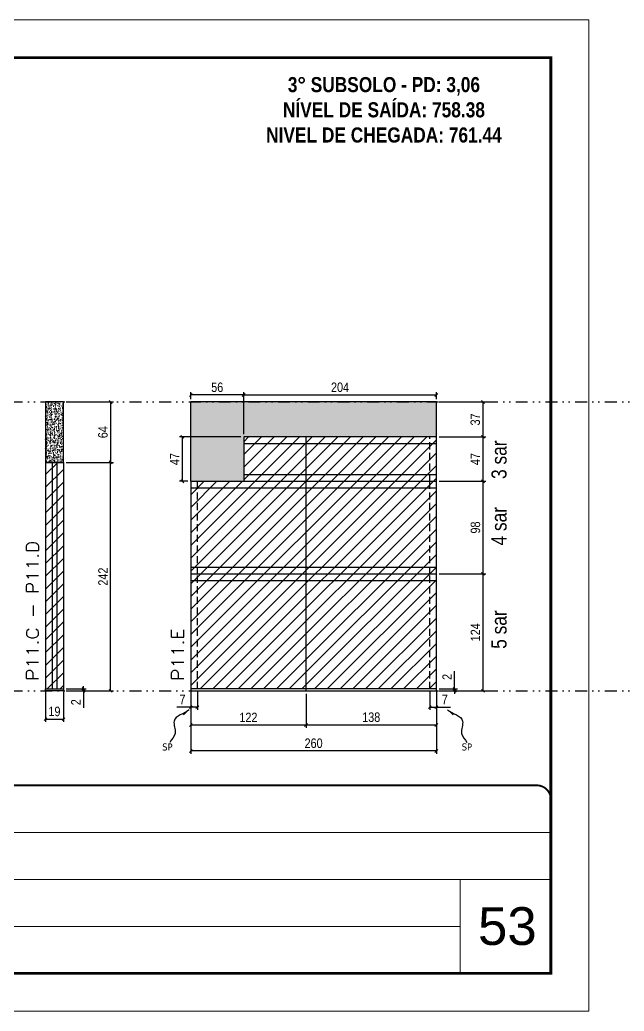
# Model space of a CAD drawing. Header units: millimetres. Extents: x 13777 to 27878, y -21631 to 6985.
# Drawn here: x 15296 to 15936, y -8997 to -7947 of the extents above; entities that cross this region are included whole.
import ezdxf

# ---------------------------------------------------------------- set-up
doc = ezdxf.new("R2010")
doc.units = ezdxf.units.MM
for name, pattern in [('CONTINUO', [0]), ('DASHED', [0.75, 0.5, -0.25]), ('DIVIDE2', [0.625, 0.25, -0.125, 0, -0.125, 0, -0.125]), ('HIDDEN', [0.375, 0.25, -0.125])]:
    doc.linetypes.add(name, pattern=pattern)
for name, color, linetype, lineweight in [('CARIMBO', 255, 'Continuous', 9), ('Folhas', 255, 'Continuous', 9), ('Hachura', 251, 'Continuous', 9), ('SARRAFO DE PRESSAO', 251, 'DASHED', 9), ('Texto Seção', 7, 'Continuous', 15)]:
    doc.layers.add(name, color=color, linetype=linetype, lineweight=lineweight)
for name, color, linetype in [('COTA', 241, 'Continuous'), ('NOMENCLATURA', 7, 'Continuous'), ('Nível', 160, 'Continuous'), ('Painéis', 200, 'Continuous'), ('SARR_2.2x7', 40, 'Continuous'), ('Sarrafo de Pressão', 42, 'HIDDEN'), ('texto', 7, 'Continuous')]:
    doc.layers.add(name, color=color, linetype=linetype)
doc.styles.add('ARIAL', font='arial.ttf')
doc.styles.add('ARIAL_NARROW', font='ARIALN.TTF', dxfattribs={"height": 0.2})
doc.styles.add('COTA TECNICA', font='techl___.ttf', dxfattribs={"height": 10})
doc.styles.add('COTA TECNICA-50', font='techl___.ttf', dxfattribs={"height": 10})
doc.styles.add('REGUA-120', font='ROMANS.shx', dxfattribs={"height": 15})
doc.styles.add('ROMANC', font='techb___.ttf', dxfattribs={"height": 2.5})
doc.styles.get("Standard").update_dxf_attribs({"font": 'arial.ttf'})
doc.dimstyles.new('COTA PAINEL-50', dxfattribs={"dimtxt": 10, "dimasz": 3, "dimexe": 3, "dimexo": 3, "dimgap": 3, "dimtad": 1, "dimdec": 1, "dimzin": 12, "dimdsep": 46, "dimtxsty": 'COTA TECNICA-50', "dimblk1": 'OBLIQUE', "dimblk2": 'OBLIQUE', "dimsah": 1, "dimcen": 0.9, "dimclrd": 4, "dimclre": 4, "dimclrt": 240, "dimadec": 1, "dimazin": 3, "dimtfac": 1, "dimtdec": 1, "dimtmove": 0, "dimatfit": 3, "dimfxl": 1, "dimtolj": 1, "dimtzin": 12, "dimarcsym": 0})
doc.dimstyles.new('PAINEL', dxfattribs={"dimtxt": 10, "dimasz": 3, "dimexe": 3, "dimexo": 3, "dimgap": 3, "dimtad": 1, "dimdec": 1, "dimzin": 12, "dimdsep": 46, "dimtxsty": 'COTA TECNICA', "dimblk1": 'OBLIQUE', "dimblk2": 'OBLIQUE', "dimsah": 1, "dimcen": 0.9, "dimclrd": 4, "dimclre": 4, "dimclrt": 240, "dimadec": 1, "dimazin": 3, "dimtfac": 1, "dimtdec": 1, "dimtmove": 0, "dimatfit": 3, "dimfxl": 1, "dimtolj": 1, "dimtzin": 12, "dimarcsym": 0})
doc.dimstyles.get("Standard").update_dxf_attribs({"dimtxt": 0.18, "dimasz": 0.18, "dimexe": 0.18, "dimexo": 0.0625, "dimgap": 0.09, "dimtad": 0, "dimtih": 1, "dimtoh": 1, "dimdec": 4, "dimzin": 0, "dimdsep": 46, "dimtxsty": 'Standard', "dimcen": 0.09, "dimadec": 0, "dimazin": 0, "dimtfac": 1, "dimtdec": 4, "dimtofl": 0, "dimtmove": 0, "dimatfit": 3, "dimfxl": 1, "dimtolj": 1, "dimtzin": 0, "dimarcsym": 0})

# ---------------------------------------------------------------- blocks, each defined once
blk = doc.blocks.new('9999999999')
at = {"color": 30, "linetype": 'CONTINUO'}
for p, q in [((98564.6, 34379.6), (99584, 34379.6)), ((98564.6, 34329.8), (99488, 34329.8)), ((99584, 34329.8), (99488, 34329.8)), ((99488, 34329.8), (99488, 34230.2)), ((98564.6, 34280), (99488, 34280))]:
    blk.add_line(p, q, dxfattribs=at)
at = {"color": 30, "linetype": 'CONTINUO', "const_width": 2}
blk.add_lwpolyline([(99584, 34230.2), (99584, 34414.4, 0.414214), (99569, 34429.4), (98229, 34429.4, 0.414214), (98214, 34414.4), (98214, 34245.2, 0.414214), (98229, 34230.2), (99584, 34230.2)], format="xyb", dxfattribs=at)
at = {"layer": 'Folhas'}
blk.add_lwpolyline([(98139, 34190.2), (99624, 34190.2), (99624, 35240.2), (98139, 35240.2)], close=True, dxfattribs=at)
at = {"layer": 'Folhas', "color": 30, "const_width": 3}
blk.add_lwpolyline([(98214, 34230.2), (99584, 34230.2), (99584, 35200.2), (98214, 35200.2)], close=True, dxfattribs=at)
blk = doc.blocks.new('_Oblique')
at = {"color": 0, "linetype": 'ByBlock', "lineweight": -2}
blk.add_line((-0.5, -0.5), (0.5, 0.5), dxfattribs=at)
blk = doc.blocks.new('*D2267')
at = {"layer": 'COTA', "color": 4, "lineweight": -2, "transparency": 16777216}
for p, q in [((15323.5, -8658.5), (15323.5, -8690.4)), ((15342.5, -8658.5), (15342.5, -8690.4)), ((15323.5, -8687.4), (15342.5, -8687.4))]:
    blk.add_line(p, q, dxfattribs=at)
at = {"layer": 'Defpoints', "color": 0, "transparency": 16777216}
for p in [(15323.5, -8655.5), (15342.5, -8655.5), (15342.5, -8687.4)]:
    blk.add_point(p, dxfattribs=at)
at = {"layer": 'COTA', "color": 4, "lineweight": -2, "transparency": 16777216, "xscale": 3, "yscale": 3, "zscale": 3, "rotation": 180}
blk.add_blockref('_Oblique', (15323.5, -8687.4), dxfattribs=at)
at = {"layer": 'COTA', "color": 4, "lineweight": -2, "transparency": 16777216, "xscale": 3, "yscale": 3, "zscale": 3}
blk.add_blockref('_Oblique', (15342.5, -8687.4), dxfattribs=at)
at = {"layer": 'COTA', "color": 240, "transparency": 16777216, "insert": (15333, -8679.3), "char_height": 10, "attachment_point": 5, "style": 'COTA TECNICA'}
blk.add_mtext('\\A1;19', dxfattribs=at)
blk = doc.blocks.new('*D2268')
at = {"layer": 'COTA', "color": 4, "lineweight": -2, "transparency": 16777216}
for p, q in [((15345.5, -8655.5), (15366.7, -8655.5)), ((15345.5, -8657.5), (15366.7, -8657.5)), ((15363.7, -8655.5), (15363.7, -8652.5)), ((15363.7, -8655.5), (15363.7, -8657.5)), ((15363.7, -8657.5), (15363.7, -8675.6))]:
    blk.add_line(p, q, dxfattribs=at)
at = {"layer": 'Defpoints', "color": 0, "transparency": 16777216}
for p in [(15342.5, -8655.5), (15342.5, -8657.5), (15363.7, -8655.5)]:
    blk.add_point(p, dxfattribs=at)
at = {"layer": 'COTA', "color": 4, "lineweight": -2, "transparency": 16777216, "xscale": 3, "yscale": 3, "zscale": 3}
for p, rotation in [((15363.7, -8655.5), 270), ((15363.7, -8657.5), 90)]:
    blk.add_blockref('_Oblique', p, dxfattribs=dict(at, rotation=rotation))
at = {"layer": 'COTA', "color": 240, "transparency": 16777216, "insert": (15355.7, -8669.5), "char_height": 10, "attachment_point": 5, "rotation": 90, "style": 'COTA TECNICA-50'}
blk.add_mtext('\\A1;2', dxfattribs=at)
blk = doc.blocks.new('*D2269')
at = {"layer": 'COTA', "color": 4, "linetype": 'ByBlock', "lineweight": -2, "transparency": 16777216}
for p, q in [((15345.5, -8351.5), (15395.5, -8351.5)), ((15392.5, -8351.5), (15392.5, -8415.5)), ((15345.5, -8415.5), (15395.5, -8415.5))]:
    blk.add_line(p, q, dxfattribs=at)
at = {"layer": 'Defpoints', "color": 0, "linetype": 'ByBlock', "transparency": 16777216}
for p in [(15342.5, -8351.5), (15342.5, -8415.5), (15392.5, -8415.5)]:
    blk.add_point(p, dxfattribs=at)
at = {"layer": 'COTA', "color": 4, "linetype": 'ByBlock', "lineweight": -2, "transparency": 16777216, "xscale": 3, "yscale": 3, "zscale": 3}
for p, rotation in [((15392.5, -8351.5), 90), ((15392.5, -8415.5), 270)]:
    blk.add_blockref('_Oblique', p, dxfattribs=dict(at, rotation=rotation))
at = {"layer": 'COTA', "color": 240, "linetype": 'ByBlock', "transparency": 16777216, "insert": (15384.4, -8383.5), "char_height": 10, "attachment_point": 5, "rotation": 90, "style": 'COTA TECNICA'}
blk.add_mtext('\\A1;64', dxfattribs=at)
blk = doc.blocks.new('*D2255')
at = {"layer": 'COTA', "color": 4, "lineweight": -2, "transparency": 16777216}
for p, q in [((15345.5, -8415.5), (15395.5, -8415.5)), ((15392.5, -8657.5), (15392.5, -8415.5)), ((15345.5, -8657.5), (15395.5, -8657.5))]:
    blk.add_line(p, q, dxfattribs=at)
at = {"layer": 'Defpoints', "color": 0, "transparency": 16777216}
for p in [(15342.5, -8415.5), (15392.5, -8415.5), (15342.5, -8657.5)]:
    blk.add_point(p, dxfattribs=at)
at = {"layer": 'COTA', "color": 4, "lineweight": -2, "transparency": 16777216, "xscale": 3, "yscale": 3, "zscale": 3}
for p, rotation in [((15392.5, -8415.5), 90), ((15392.5, -8657.5), 270)]:
    blk.add_blockref('_Oblique', p, dxfattribs=dict(at, rotation=rotation))
at = {"layer": 'COTA', "color": 240, "transparency": 16777216, "insert": (15384.4, -8536.5), "char_height": 10, "attachment_point": 5, "rotation": 90, "style": 'COTA TECNICA-50'}
blk.add_mtext('\\A1;242', dxfattribs=at)
blk = doc.blocks.new('*D2272')
at = {"layer": 'COTA', "color": 4, "lineweight": -2, "transparency": 16777216}
for p, q in [((15477.3, -8658.5), (15477.3, -8724.1)), ((15737.3, -8658.5), (15737.3, -8724.1)), ((15737.3, -8721.1), (15477.3, -8721.1))]:
    blk.add_line(p, q, dxfattribs=at)
at = {"layer": 'Defpoints', "color": 0, "transparency": 16777216}
for p in [(15477.3, -8655.5), (15737.3, -8655.5), (15477.3, -8721.1)]:
    blk.add_point(p, dxfattribs=at)
at = {"layer": 'COTA', "color": 4, "lineweight": -2, "transparency": 16777216, "xscale": 3, "yscale": 3, "zscale": 3, "rotation": 180}
blk.add_blockref('_Oblique', (15477.3, -8721.1), dxfattribs=at)
at = {"layer": 'COTA', "color": 4, "lineweight": -2, "transparency": 16777216, "xscale": 3, "yscale": 3, "zscale": 3}
blk.add_blockref('_Oblique', (15737.3, -8721.1), dxfattribs=at)
at = {"layer": 'COTA', "color": 240, "transparency": 16777216, "insert": (15607.3, -8713), "char_height": 10, "attachment_point": 5, "style": 'COTA TECNICA'}
blk.add_mtext('\\A1;260', dxfattribs=at)
blk = doc.blocks.new('*D2273')
at = {"layer": 'COTA', "color": 4, "lineweight": -2, "transparency": 16777216}
for p, q in [((15730.3, -8658.5), (15730.3, -8677.7)), ((15737.3, -8660.5), (15737.3, -8677.7)), ((15730.3, -8674.7), (15737.3, -8674.7)), ((15737.3, -8674.7), (15752.1, -8674.7))]:
    blk.add_line(p, q, dxfattribs=at)
at = {"layer": 'Defpoints', "color": 0, "transparency": 16777216}
for p in [(15730.3, -8655.5), (15737.3, -8657.5), (15737.3, -8674.7)]:
    blk.add_point(p, dxfattribs=at)
at = {"layer": 'COTA', "color": 4, "lineweight": -2, "transparency": 16777216, "xscale": 3, "yscale": 3, "zscale": 3, "rotation": 180}
blk.add_blockref('_Oblique', (15730.3, -8674.7), dxfattribs=at)
at = {"layer": 'COTA', "color": 4, "lineweight": -2, "transparency": 16777216, "xscale": 3, "yscale": 3, "zscale": 3}
blk.add_blockref('_Oblique', (15737.3, -8674.7), dxfattribs=at)
at = {"layer": 'COTA', "color": 240, "transparency": 16777216, "insert": (15746.2, -8666.6), "char_height": 10, "attachment_point": 5, "style": 'COTA TECNICA-50'}
blk.add_mtext('\\A1;7', dxfattribs=at)
blk = doc.blocks.new('*D2274')
at = {"layer": 'COTA', "color": 4, "lineweight": -2, "transparency": 16777216}
for p, q in [((15477.3, -8660.5), (15477.3, -8677.7)), ((15484.3, -8658.5), (15484.3, -8677.7)), ((15477.3, -8674.7), (15462.6, -8674.7)), ((15484.3, -8674.7), (15477.3, -8674.7))]:
    blk.add_line(p, q, dxfattribs=at)
at = {"layer": 'Defpoints', "color": 0, "transparency": 16777216}
for p in [(15477.3, -8657.5), (15484.3, -8655.5), (15477.3, -8674.7)]:
    blk.add_point(p, dxfattribs=at)
at = {"layer": 'COTA', "color": 4, "lineweight": -2, "transparency": 16777216, "xscale": 3, "yscale": 3, "zscale": 3, "rotation": 180}
blk.add_blockref('_Oblique', (15477.3, -8674.7), dxfattribs=at)
at = {"layer": 'COTA', "color": 4, "lineweight": -2, "transparency": 16777216, "xscale": 3, "yscale": 3, "zscale": 3}
blk.add_blockref('_Oblique', (15484.3, -8674.7), dxfattribs=at)
at = {"layer": 'COTA', "color": 240, "transparency": 16777216, "insert": (15468.5, -8666.6), "char_height": 10, "attachment_point": 5, "style": 'COTA TECNICA-50'}
blk.add_mtext('\\A1;7', dxfattribs=at)
blk = doc.blocks.new('*D2275')
at = {"layer": 'COTA', "color": 4, "lineweight": -2, "transparency": 16777216}
for p, q in [((15756.6, -8655.5), (15756.6, -8636.7)), ((15740.3, -8655.5), (15759.6, -8655.5)), ((15740.3, -8657.5), (15759.6, -8657.5)), ((15756.6, -8657.5), (15756.6, -8655.5)), ((15756.6, -8657.5), (15756.6, -8660.5))]:
    blk.add_line(p, q, dxfattribs=at)
at = {"layer": 'Defpoints', "color": 0, "transparency": 16777216}
for p in [(15737.3, -8655.5), (15737.3, -8657.5), (15756.6, -8657.5)]:
    blk.add_point(p, dxfattribs=at)
at = {"layer": 'COTA', "color": 4, "lineweight": -2, "transparency": 16777216, "xscale": 3, "yscale": 3, "zscale": 3}
for p, rotation in [((15756.6, -8655.5), 270), ((15756.6, -8657.5), 90)]:
    blk.add_blockref('_Oblique', p, dxfattribs=dict(at, rotation=rotation))
at = {"layer": 'COTA', "color": 240, "transparency": 16777216, "insert": (15748.6, -8642.7), "char_height": 10, "attachment_point": 5, "rotation": 90, "style": 'COTA TECNICA-50'}
blk.add_mtext('\\A1;2', dxfattribs=at)
blk = doc.blocks.new('*D2276')
at = {"layer": 'COTA', "color": 4, "lineweight": -2, "transparency": 16777216}
for p, q in [((15740.3, -8351.5), (15789.7, -8351.5)), ((15786.7, -8388.5), (15786.7, -8351.5)), ((15740.3, -8388.5), (15789.7, -8388.5))]:
    blk.add_line(p, q, dxfattribs=at)
at = {"layer": 'Defpoints', "color": 0, "transparency": 16777216}
for p in [(15737.3, -8351.5), (15786.7, -8351.5), (15737.3, -8388.5)]:
    blk.add_point(p, dxfattribs=at)
at = {"layer": 'COTA', "color": 4, "lineweight": -2, "transparency": 16777216, "xscale": 3, "yscale": 3, "zscale": 3}
for p, rotation in [((15786.7, -8351.5), 90), ((15786.7, -8388.5), 270)]:
    blk.add_blockref('_Oblique', p, dxfattribs=dict(at, rotation=rotation))
at = {"layer": 'COTA', "color": 240, "transparency": 16777216, "insert": (15778.5, -8370), "char_height": 10, "attachment_point": 5, "rotation": 90, "style": 'COTA TECNICA-50'}
blk.add_mtext('\\A1;37', dxfattribs=at)
blk = doc.blocks.new('*D2277')
at = {"layer": 'COTA', "color": 4, "lineweight": -2, "transparency": 16777216}
for p, q in [((15740.3, -8435.5), (15789.7, -8435.5)), ((15786.7, -8533.5), (15786.7, -8435.5)), ((15740.3, -8533.5), (15789.7, -8533.5))]:
    blk.add_line(p, q, dxfattribs=at)
at = {"layer": 'Defpoints', "color": 0, "transparency": 16777216}
for p in [(15737.3, -8435.5), (15786.7, -8435.5), (15737.3, -8533.5)]:
    blk.add_point(p, dxfattribs=at)
at = {"layer": 'COTA', "color": 4, "lineweight": -2, "transparency": 16777216, "xscale": 3, "yscale": 3, "zscale": 3}
for p, rotation in [((15786.7, -8435.5), 90), ((15786.7, -8533.5), 270)]:
    blk.add_blockref('_Oblique', p, dxfattribs=dict(at, rotation=rotation))
at = {"layer": 'COTA', "color": 240, "transparency": 16777216, "insert": (15778.6, -8484.5), "char_height": 10, "attachment_point": 5, "rotation": 90, "style": 'COTA TECNICA-50'}
blk.add_mtext('\\A1;98', dxfattribs=at)
blk = doc.blocks.new('*D2278')
at = {"layer": 'COTA', "color": 4, "lineweight": -2, "transparency": 16777216}
for p, q in [((15740.3, -8388.5), (15789.7, -8388.5)), ((15786.7, -8435.5), (15786.7, -8388.5)), ((15740.3, -8435.5), (15789.7, -8435.5))]:
    blk.add_line(p, q, dxfattribs=at)
at = {"layer": 'Defpoints', "color": 0, "transparency": 16777216}
for p in [(15737.3, -8388.5), (15786.7, -8388.5), (15737.3, -8435.5)]:
    blk.add_point(p, dxfattribs=at)
at = {"layer": 'COTA', "color": 4, "lineweight": -2, "transparency": 16777216, "xscale": 3, "yscale": 3, "zscale": 3}
for p, rotation in [((15786.7, -8388.5), 90), ((15786.7, -8435.5), 270)]:
    blk.add_blockref('_Oblique', p, dxfattribs=dict(at, rotation=rotation))
at = {"layer": 'COTA', "color": 240, "transparency": 16777216, "insert": (15778.6, -8412), "char_height": 10, "attachment_point": 5, "rotation": 90, "style": 'COTA TECNICA-50'}
blk.add_mtext('\\A1;47', dxfattribs=at)
blk = doc.blocks.new('*D2279')
at = {"layer": 'COTA', "color": 4, "linetype": 'ByBlock', "lineweight": -2, "transparency": 16777216}
for p, q in [((15740.3, -8533.5), (15789.7, -8533.5)), ((15786.7, -8657.5), (15786.7, -8533.5)), ((15740.3, -8657.5), (15789.7, -8657.5))]:
    blk.add_line(p, q, dxfattribs=at)
at = {"layer": 'Defpoints', "color": 0, "linetype": 'ByBlock', "transparency": 16777216}
for p in [(15737.3, -8533.5), (15786.7, -8533.5), (15737.3, -8657.5)]:
    blk.add_point(p, dxfattribs=at)
at = {"layer": 'COTA', "color": 4, "linetype": 'ByBlock', "lineweight": -2, "transparency": 16777216, "xscale": 3, "yscale": 3, "zscale": 3}
for p, rotation in [((15786.7, -8533.5), 90), ((15786.7, -8657.5), 270)]:
    blk.add_blockref('_Oblique', p, dxfattribs=dict(at, rotation=rotation))
at = {"layer": 'COTA', "color": 240, "linetype": 'ByBlock', "transparency": 16777216, "insert": (15778.6, -8595.5), "char_height": 10, "attachment_point": 5, "rotation": 90, "style": 'COTA TECNICA'}
blk.add_mtext('\\A1;124', dxfattribs=at)
blk = doc.blocks.new('*D2280')
at = {"layer": 'COTA', "color": 4, "linetype": 'ByBlock', "lineweight": -2, "transparency": 16777216}
for p, q in [((15740.3, -8533.5), (15789.7, -8533.5)), ((15786.7, -8657.5), (15786.7, -8533.5)), ((15740.3, -8657.5), (15789.7, -8657.5))]:
    blk.add_line(p, q, dxfattribs=at)
at = {"layer": 'Defpoints', "color": 0, "linetype": 'ByBlock', "transparency": 16777216}
for p in [(15737.3, -8533.5), (15786.7, -8533.5), (15737.3, -8657.5)]:
    blk.add_point(p, dxfattribs=at)
at = {"layer": 'COTA', "color": 4, "linetype": 'ByBlock', "lineweight": -2, "transparency": 16777216, "xscale": 3, "yscale": 3, "zscale": 3}
for p, rotation in [((15786.7, -8533.5), 90), ((15786.7, -8657.5), 270)]:
    blk.add_blockref('_Oblique', p, dxfattribs=dict(at, rotation=rotation))
at = {"layer": 'COTA', "color": 240, "linetype": 'ByBlock', "transparency": 16777216, "insert": (15778.6, -8595.5), "char_height": 10, "attachment_point": 5, "rotation": 90, "style": 'COTA TECNICA'}
blk.add_mtext('\\A1;124', dxfattribs=at)
blk = doc.blocks.new('*D2281')
at = {"layer": 'COTA', "color": 4, "lineweight": -2, "transparency": 16777216}
for p, q in [((15599.3, -8660.5), (15599.3, -8696.6)), ((15737.3, -8660.5), (15737.3, -8696.6)), ((15599.3, -8693.6), (15737.3, -8693.6))]:
    blk.add_line(p, q, dxfattribs=at)
at = {"layer": 'Defpoints', "color": 0, "transparency": 16777216}
for p in [(15599.3, -8657.5), (15737.3, -8657.5), (15737.3, -8693.6)]:
    blk.add_point(p, dxfattribs=at)
at = {"layer": 'COTA', "color": 4, "lineweight": -2, "transparency": 16777216, "xscale": 3, "yscale": 3, "zscale": 3, "rotation": 180}
blk.add_blockref('_Oblique', (15599.3, -8693.6), dxfattribs=at)
at = {"layer": 'COTA', "color": 4, "lineweight": -2, "transparency": 16777216, "xscale": 3, "yscale": 3, "zscale": 3}
blk.add_blockref('_Oblique', (15737.3, -8693.6), dxfattribs=at)
at = {"layer": 'COTA', "color": 240, "transparency": 16777216, "insert": (15668.3, -8685.4), "char_height": 10, "attachment_point": 5, "style": 'COTA TECNICA'}
blk.add_mtext('\\A1;138', dxfattribs=at)
blk = doc.blocks.new('*D2282')
at = {"layer": 'COTA', "color": 4, "lineweight": -2, "transparency": 16777216}
for p, q in [((15477.3, -8660.5), (15477.3, -8696.6)), ((15599.3, -8660.5), (15599.3, -8696.6)), ((15477.3, -8693.6), (15599.3, -8693.6))]:
    blk.add_line(p, q, dxfattribs=at)
at = {"layer": 'Defpoints', "color": 0, "transparency": 16777216}
for p in [(15477.3, -8657.5), (15599.3, -8657.5), (15599.3, -8693.6)]:
    blk.add_point(p, dxfattribs=at)
at = {"layer": 'COTA', "color": 4, "lineweight": -2, "transparency": 16777216, "xscale": 3, "yscale": 3, "zscale": 3, "rotation": 180}
blk.add_blockref('_Oblique', (15477.3, -8693.6), dxfattribs=at)
at = {"layer": 'COTA', "color": 4, "lineweight": -2, "transparency": 16777216, "xscale": 3, "yscale": 3, "zscale": 3}
blk.add_blockref('_Oblique', (15599.3, -8693.6), dxfattribs=at)
at = {"layer": 'COTA', "color": 240, "transparency": 16777216, "insert": (15538.3, -8685.6), "char_height": 10, "attachment_point": 5, "style": 'COTA TECNICA'}
blk.add_mtext('\\A1;122', dxfattribs=at)
blk = doc.blocks.new('*D2283')
at = {"layer": 'COTA', "color": 4, "lineweight": -2, "transparency": 16777216}
for p, q in [((15477.3, -8348.5), (15477.3, -8341.1)), ((15533.3, -8344.1), (15477.3, -8344.1)), ((15533.3, -8385.5), (15533.3, -8341.1))]:
    blk.add_line(p, q, dxfattribs=at)
at = {"layer": 'Defpoints', "color": 0, "transparency": 16777216}
for p in [(15477.3, -8344.1), (15477.3, -8351.5), (15533.3, -8388.5)]:
    blk.add_point(p, dxfattribs=at)
at = {"layer": 'COTA', "color": 4, "lineweight": -2, "transparency": 16777216, "xscale": 3, "yscale": 3, "zscale": 3, "rotation": 180}
blk.add_blockref('_Oblique', (15477.3, -8344.1), dxfattribs=at)
at = {"layer": 'COTA', "color": 4, "lineweight": -2, "transparency": 16777216, "xscale": 3, "yscale": 3, "zscale": 3}
blk.add_blockref('_Oblique', (15533.3, -8344.1), dxfattribs=at)
at = {"layer": 'COTA', "color": 240, "transparency": 16777216, "insert": (15505.3, -8336), "char_height": 10, "attachment_point": 5, "style": 'COTA TECNICA'}
blk.add_mtext('\\A1;56', dxfattribs=at)
blk = doc.blocks.new('*D2284')
at = {"layer": 'COTA', "color": 4, "lineweight": -2, "transparency": 16777216}
for p, q in [((15533.3, -8385.5), (15533.3, -8341.1)), ((15533.3, -8344.1), (15737.3, -8344.1)), ((15737.3, -8348.5), (15737.3, -8341.1))]:
    blk.add_line(p, q, dxfattribs=at)
at = {"layer": 'Defpoints', "color": 0, "transparency": 16777216}
for p in [(15737.3, -8344.1), (15737.3, -8351.5), (15533.3, -8388.5)]:
    blk.add_point(p, dxfattribs=at)
at = {"layer": 'COTA', "color": 4, "lineweight": -2, "transparency": 16777216, "xscale": 3, "yscale": 3, "zscale": 3, "rotation": 180}
blk.add_blockref('_Oblique', (15533.3, -8344.1), dxfattribs=at)
at = {"layer": 'COTA', "color": 4, "lineweight": -2, "transparency": 16777216, "xscale": 3, "yscale": 3, "zscale": 3}
blk.add_blockref('_Oblique', (15737.3, -8344.1), dxfattribs=at)
at = {"layer": 'COTA', "color": 240, "transparency": 16777216, "insert": (15635.3, -8336), "char_height": 10, "attachment_point": 5, "style": 'COTA TECNICA'}
blk.add_mtext('\\A1;204', dxfattribs=at)
blk = doc.blocks.new('*D2285')
at = {"layer": 'COTA', "color": 4, "lineweight": -2, "transparency": 16777216}
for p, q in [((15530.3, -8388.5), (15465.4, -8388.5)), ((15468.4, -8435.5), (15468.4, -8388.5)), ((15474.3, -8435.5), (15465.4, -8435.5))]:
    blk.add_line(p, q, dxfattribs=at)
at = {"layer": 'Defpoints', "color": 0, "transparency": 16777216}
for p in [(15468.4, -8388.5), (15533.3, -8388.5), (15477.3, -8435.5)]:
    blk.add_point(p, dxfattribs=at)
at = {"layer": 'COTA', "color": 4, "lineweight": -2, "transparency": 16777216, "xscale": 3, "yscale": 3, "zscale": 3}
for p, rotation in [((15468.4, -8388.5), 90), ((15468.4, -8435.5), 270)]:
    blk.add_blockref('_Oblique', p, dxfattribs=dict(at, rotation=rotation))
at = {"layer": 'COTA', "color": 240, "transparency": 16777216, "insert": (15460.3, -8412), "char_height": 10, "attachment_point": 5, "rotation": 90, "style": 'COTA TECNICA'}
blk.add_mtext('\\A1;47', dxfattribs=at)

msp = doc.modelspace()

# ---------------------------------------------------------------- hatches: boundary and pattern name
at = {"layer": 'COTA'}
h = msp.add_hatch(dxfattribs=at)
h.set_pattern_fill('AR-CONC', color=256, scale=0.03)
h.set_pattern_definition([(50, (-359.3536, -12664.326), (5.4655401, -0.4781726), [0.5715, -6.2865]), (355, (-359.3536, -12664.326), (-1.0573026, 5.7317054), [0.4572, -5.0292175]), (100.451445, (-358.898, -12664.366), (4.4082374, 5.2535326), [0.4857003, -5.3427073]), (46.1842, (-359.3536, -12662.802), (8.1323712, -1.2612698), [0.85725, -9.42975]), (96.63556, (-358.676, -12662.907), (7.122124, 7.4227837), [0.7285507, -8.0140682]), (351.18415, (-359.354, -12662.802), (7.122124, 7.4227837), [0.685799, -7.543792]), (21, (-358.5916, -12663.183), (4.5484317, -3.067956), [0.5715, -6.2865]), (326, (-358.5916, -12663.183), (1.8540609, 5.525639), [0.4572, -5.0292]), (71.451445, (-358.2126, -12663.439), (6.4024926, 2.457683), [0.4857003, -5.3426981]), (37.5, (-359.3536, -12664.3262), (0.0926581, 2.53665117), [0, -4.96824, 0, -5.1054, 0, -5.04825]), (7.5, (-359.3536, -12664.3262), (2.00458988, 3.00541724), [0, -2.91084, 0, -4.85394, 0, -1.92405]), (327.5, (-361.0529, -12664.3262), (4.06771786, -0.17186232), [0, -1.905, 0, -5.9436, 0, -7.8867]), (317.5, (-361.815, -12664.3262), (4.44387544, 0.7627947), [0, -2.4765, 0, -3.94716, 0, -5.6007])])
h.paths.add_polyline_path([(15342.51, -8351.47), (15323.51, -8351.47), (15323.51, -8415.49), (15342.51, -8415.49)])
h = msp.add_hatch(dxfattribs=at)
h.set_pattern_fill('AR-CONC', color=256, scale=0.03)
h.set_pattern_definition([(50, (-3170, -1168.575), (5.4655401, -0.4781726), [0.5715, -6.2865]), (355, (-3170, -1168.575), (-1.0573026, 5.7317054), [0.4572, -5.0292175]), (100.451445, (-3169.5445, -1168.615), (4.4082374, 5.2535326), [0.4857003, -5.3427073]), (46.1842, (-3170, -1167.051), (8.1323712, -1.2612698), [0.85725, -9.42975]), (96.635558, (-3169.322, -1167.156), (7.122124, 7.4227837), [0.7285507, -8.0140682]), (351.18415, (-3170, -1167.051), (7.122124, 7.4227837), [0.685799, -7.543792]), (21, (-3169.238, -1167.432), (4.5484317, -3.0679559), [0.5715, -6.2865]), (326, (-3169.238, -1167.432), (1.8540609, 5.525639), [0.4572, -5.0292]), (71.451445, (-3168.859, -1167.688), (6.4024926, 2.457683), [0.4857003, -5.3426981]), (37.5, (-3170, -1168.5751), (0.0926581, 2.53665117), [0, -4.96824, 0, -5.1054, 0, -5.04825]), (7.5, (-3170, -1168.575), (2.00458988, 3.00541724), [0, -2.91084, 0, -4.85394, 0, -1.92405]), (327.5, (-3171.6993, -1168.5751), (4.06771786, -0.17186232), [0, -1.905, 0, -5.9436, 0, -7.8867]), (317.5, (-3172.4613, -1168.575), (4.44387544, 0.7627947), [0, -2.4765, 0, -3.94716, 0, -5.6007])])
h.paths.add_polyline_path([(15477.32, -8351.47), (15477.32, -8435.47), (15533.32, -8435.47), (15533.32, -8388.47), (15737.32, -8388.47), (15737.32, -8351.47)])
at = {"layer": 'Hachura', "linetype": 'ByBlock'}
h = msp.add_hatch(dxfattribs=at)
h.set_pattern_fill('ANSI31', color=256, scale=3)
h.set_pattern_definition([(45, (-4755, -1148.575), (-6.735192, 6.735192), [])])
h.paths.add_polyline_path([(14683.39, -8351.47), (14561.39, -8351.47), (14561.39, -8411.47), (14683.39, -8411.47)])
h.paths.add_polyline_path([(14761.39, -8411.47), (14761.39, -8351.47), (14683.39, -8351.47), (14683.39, -8411.47)])
h.paths.add_polyline_path([(14683.39, -8533.47), (14761.39, -8533.47), (14761.39, -8411.47), (14683.39, -8411.47)])
h.paths.add_polyline_path([(14561.39, -8411.47), (14561.39, -8533.47), (14683.39, -8533.47), (14683.39, -8411.47)])
h.paths.add_polyline_path([(14683.39, -8533.47), (14561.39, -8533.47), (14561.39, -8655.47), (14683.39, -8655.47)])
h.paths.add_polyline_path([(14761.39, -8533.47), (14683.39, -8533.47), (14683.39, -8655.47), (14761.39, -8655.47)])
h.paths.add_polyline_path([(14923.93, -8533.47), (14923.93, -8655.47), (15161.93, -8655.47), (15161.93, -8533.47)])
h.paths.add_polyline_path([(15161.93, -8533.47), (15161.93, -8435.47), (14923.93, -8435.47), (14923.93, -8533.47)])
h.paths.add_polyline_path([(15342.51, -8415.49), (15323.51, -8415.49), (15323.51, -8655.47), (15342.51, -8655.47)])
h.paths.add_polyline_path([(15599.32, -8388.47), (15533.32, -8388.47), (15533.32, -8435.47), (15599.32, -8435.47)])
h.paths.add_polyline_path([(15599.32, -8388.47), (15599.32, -8435.47), (15737.32, -8435.47), (15737.32, -8388.47)])
h.paths.add_polyline_path([(15737.32, -8533.47), (15737.32, -8435.47), (15599.32, -8435.47), (15599.32, -8533.47)])
h.paths.add_polyline_path([(15599.32, -8533.47), (15599.32, -8435.47), (15477.32, -8435.47), (15477.32, -8533.47)])
h.paths.add_polyline_path([(15599.32, -8533.47), (15477.32, -8533.47), (15477.32, -8655.47), (15599.32, -8655.47)])
h.paths.add_polyline_path([(15599.32, -8655.47), (15737.32, -8655.47), (15737.32, -8533.47), (15599.32, -8533.47)])

# ---------------------------------------------------------------- linework, layer by layer
at = {"layer": 'COTA', "linetype": 'ByBlock'}
for p, q in [((15737.32, -8351.47), (15477.32, -8351.47)), ((15477.32, -8435.47), (15477.32, -8351.47)), ((15737.32, -8388.47), (15737.32, -8351.47))]:
    msp.add_line(p, q, dxfattribs=at)
msp.add_lwpolyline([(15323.51, -8415.49), (15342.51, -8415.49), (15342.51, -8351.47), (15323.51, -8351.47)], close=True, dxfattribs=at)
at = {"layer": 'Nível', "color": 4, "linetype": 'DIVIDE2', "ltscale": 50}
for p, q in [((13777.11, -8351.47), (21531.15, -8351.47)), ((13777.11, -8657.47), (21531.15, -8657.47))]:
    msp.add_line(p, q, dxfattribs=at)
at = {"layer": 'Painéis'}
for p, q in [((15737.32, -8388.47), (15533.32, -8388.47)), ((15533.32, -8388.47), (15533.32, -8435.47)), ((15599.32, -8657.47), (15599.32, -8388.47)), ((15737.32, -8655.47), (15737.32, -8388.47)), ((15323.51, -8415.49), (15323.51, -8655.47)), ((15323.51, -8415.49), (15342.51, -8415.49)), ((15342.51, -8415.49), (15323.51, -8415.49)), ((15342.51, -8415.49), (15342.51, -8655.47)), ((15477.32, -8435.47), (15737.32, -8435.47)), ((15477.32, -8435.47), (15477.32, -8655.47)), ((15477.32, -8533.47), (15737.32, -8533.47)), ((15323.51, -8655.47), (15342.51, -8655.47)), ((15323.51, -8655.47), (15342.51, -8655.47)), ((15323.51, -8657.47), (15323.51, -8655.47)), ((15342.51, -8657.47), (15323.51, -8657.47)), ((15342.51, -8655.47), (15342.51, -8657.47))]:
    msp.add_line(p, q, dxfattribs=at)
msp.add_lwpolyline([(15737.32, -8655.47), (15477.32, -8655.47), (15477.32, -8657.47), (15737.32, -8657.47)], close=True, dxfattribs=at)
at = {"layer": 'SARR_2.2x7'}
for p, q in [((15533.32, -8395.47), (15737.32, -8395.47)), ((15330.51, -8415.47), (15330.51, -8655.47)), ((15335.51, -8415.47), (15335.51, -8655.47)), ((15533.32, -8428.47), (15737.32, -8428.47)), ((15477.32, -8442.47), (15737.32, -8442.47)), ((15477.32, -8526.47), (15737.32, -8526.47)), ((15477.32, -8540.47), (15737.32, -8540.47))]:
    msp.add_line(p, q, dxfattribs=at)
at = {"layer": 'Sarrafo de Pressão', "ltscale": 30}
for p, q in [((15730.32, -8435.47), (15730.32, -8388.47)), ((15484.32, -8533.47), (15484.32, -8435.47)), ((15730.32, -8533.47), (15730.32, -8435.47)), ((15484.32, -8655.47), (15484.32, -8533.47)), ((15730.32, -8655.47), (15730.32, -8533.47))]:
    msp.add_line(p, q, dxfattribs=at)

# ---------------------------------------------------------------- block references
at = {"layer": 'SARRAFO DE PRESSAO', "color": 6, "linetype": 'ByBlock'}
msp.add_blockref('9999999999', (-83725.51, -43186.95), dxfattribs=at)

# ---------------------------------------------------------------- texts
at = {"layer": 'CARIMBO', "style": 'ARIAL'}
msp.add_text('53', height=40, dxfattribs=at).set_placement((15781.33, -8926.61))
at = {"layer": 'NOMENCLATURA', "style": 'ARIAL_NARROW'}
for s, p in [('3 sar', (15811.57, -8433.04)), ('4 sar', (15811.57, -8503.52)), ('5 sar', (15811.57, -8612.95))]:
    msp.add_text(s, height=16, rotation=90, dxfattribs=at).set_placement(p)
at = {"layer": 'NOMENCLATURA', "color": 2, "insert": (15681.75, -7980.69), "char_height": 16, "attachment_point": 2, "style": 'ROMANC'}
msp.add_mtext_dynamic_manual_height_columns('\\P3° SUBSOLO - PD: 3,06\\PNÍVEL DE SAÍDA: 758.38\\PNIVEL DE CHEGADA: 761.44', width=300.2766, gutter_width=1, heights=[0], dxfattribs=at)
at = {"layer": 'texto', "color": 0, "char_height": 7.5, "attachment_point": 5}
for insert in [(15452.55, -8716.96), (15769.57, -8716.96)]:
    msp.add_mtext('{\\fTahoma|b0|i0|c0|p34;\\C4;SP}', dxfattribs=dict(at, insert=insert))
at = {"layer": 'Texto Seção', "style": 'REGUA-120', "width": 1.1}
for s, p in [('P11.C - P11.D', (15316.26, -8646.7)), ('P11.E', (15470.07, -8646.7))]:
    msp.add_text(s, height=13, rotation=90, dxfattribs=at).set_placement(p)

# ---------------------------------------------------------------- dimensions: what is measured, and where the dimension line sits
at = {"layer": 'COTA'}
for base, p1, p2, dimstyle, picture, middle in [((15477.32, -8344.07), (15533.32, -8388.47), (15477.32, -8351.47), 'PAINEL', '*D2283', (15505.32, -8335.96)), ((15737.32, -8344.07), (15533.32, -8388.47), (15737.32, -8351.47), 'PAINEL', '*D2284', (15635.32, -8335.97)), ((15599.32, -8693.65), (15477.32, -8657.47), (15599.32, -8657.47), 'PAINEL', '*D2282', (15538.32, -8685.59)), ((15737.32, -8674.71), (15730.32, -8655.47), (15737.32, -8657.47), 'COTA PAINEL-50', '*D2273', (15746.19, -8666.63))]:
    dim = msp.add_linear_dim(base=base, p1=p1, p2=p2, dimstyle=dimstyle, dxfattribs=at)
    dim.commit()
    dim.dimension.update_dxf_attribs({"geometry": picture, "text_midpoint": middle})
at = {"layer": 'COTA', "linetype": 'ByBlock'}
dim = msp.add_linear_dim(base=(15392.5, -8415.49), p1=(15342.51, -8351.47), p2=(15342.51, -8415.49), angle=90, dimstyle='PAINEL', dxfattribs=at)
dim.commit()
dim.dimension.update_dxf_attribs({"geometry": '*D2269', "text_midpoint": (15384.4, -8383.48)})
at = {"layer": 'COTA'}
for base, p1, p2, angle, dimstyle, picture, middle in [((15786.69, -8351.47), (15737.32, -8388.47), (15737.32, -8351.47), 90, 'COTA PAINEL-50', '*D2276', (15778.47, -8369.97)), ((15468.36, -8388.47), (15477.32, -8435.47), (15533.32, -8388.47), 90, 'PAINEL', '*D2285', (15460.29, -8411.97)), ((15786.69, -8388.47), (15737.32, -8435.47), (15737.32, -8388.47), 90, 'COTA PAINEL-50', '*D2278', (15778.62, -8411.97)), ((15392.5, -8415.47), (15342.51, -8657.47), (15342.51, -8415.47), 90, 'COTA PAINEL-50', '*D2255', (15384.43, -8536.47)), ((15786.69, -8435.47), (15737.32, -8533.47), (15737.32, -8435.47), 90, 'COTA PAINEL-50', '*D2277', (15778.59, -8484.47)), ((15477.32, -8674.71), (15484.32, -8655.47), (15477.32, -8657.47), 180, 'COTA PAINEL-50', '*D2274', (15468.46, -8666.63))]:
    dim = msp.add_linear_dim(base=base, p1=p1, p2=p2, angle=angle, dimstyle=dimstyle, dxfattribs=at)
    dim.commit()
    dim.dimension.update_dxf_attribs({"geometry": picture, "text_midpoint": middle})
at = {"layer": 'COTA', "linetype": 'ByBlock'}
for picture in ['*D2279', '*D2280']:
    dim = msp.add_aligned_dim(p1=(15737.32, -8657.47), p2=(15737.32, -8533.47), distance=-49.37, dimstyle='PAINEL', dxfattribs=at)
    dim.commit()
    dim.dimension.update_dxf_attribs({"geometry": picture, "text_midpoint": (15778.62, -8595.47)})
at = {"layer": 'COTA'}
for base, p1, p2, picture, middle in [((15756.58, -8657.47), (15737.32, -8655.47), (15737.32, -8657.47), '*D2275', (15756.58, -8642.72)), ((15363.7, -8655.47), (15342.51, -8657.47), (15342.51, -8655.47), '*D2268', (15363.7, -8669.52))]:
    dim = msp.add_linear_dim(base=base, p1=p1, p2=p2, angle=90, dimstyle='COTA PAINEL-50', dxfattribs=at)
    dim.commit()
    dim.dimension.update_dxf_attribs({"geometry": picture, "text_midpoint": middle, "dimtype": 160})
for base, p1, p2, override, picture, middle in [((15342.51, -8687.36), (15323.51, -8655.47), (15342.51, -8655.47), {"dimarcsym": 2}, '*D2267', (15333.01, -8679.27)), ((15737.32, -8693.65), (15599.32, -8657.47), (15737.32, -8657.47), {"dimtmove": 1}, '*D2281', (15668.32, -8685.4))]:
    dim = msp.add_linear_dim(base=base, p1=p1, p2=p2, dimstyle='PAINEL', override=override, dxfattribs=at)
    dim.commit()
    dim.dimension.update_dxf_attribs({"geometry": picture, "text_midpoint": middle})
dim = msp.add_linear_dim(base=(15477.32, -8721.08), p1=(15737.32, -8655.47), p2=(15477.32, -8655.47), angle=180, dimstyle='PAINEL', override={"dimarcsym": 2}, dxfattribs=at)
dim.commit()
dim.dimension.update_dxf_attribs({"geometry": '*D2272', "text_midpoint": (15607.32, -8712.98)})

# ---------------------------------------------------------------- leaders
at = {"layer": 'COTA', "path_type": 1}
for points in [[(15475.49, -8677.65), (15459.71, -8689.48), (15460.63, -8702.49), (15455.08, -8712.27)], [(15749.15, -8677.65), (15764.94, -8689.48), (15764.01, -8702.49), (15769.57, -8712.27)]]:
    msp.add_leader(points, dimstyle='Standard', override={"dimasz": 8}, dxfattribs=at)

doc.saveas('drawing.dxf')
